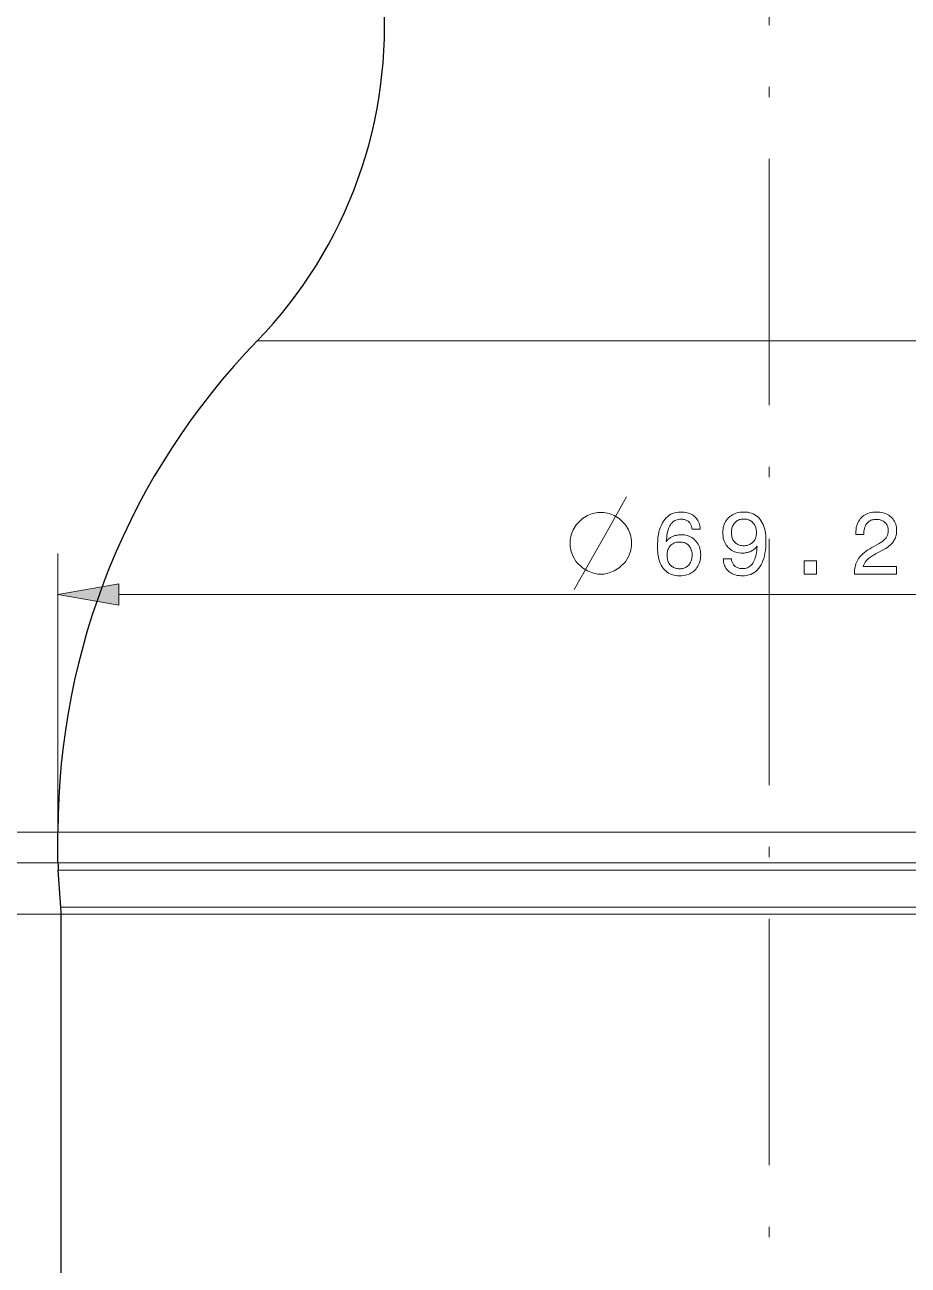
# Model space of a CAD drawing. Extents: x 0 to 297, y 0 to 420.
# Drawn here: x 72.4 to 115.4, y 269.3 to 329.7 of the extents above; entities that cross this region are included whole.
import ezdxf

# ---------------------------------------------------------------- set-up
doc = ezdxf.new("R2010")
doc.units = 0
doc.linetypes.add('DASHDOT', pattern=[18.5, 12, -3, 0.5, -3])

msp = doc.modelspace()

# ---------------------------------------------------------------- linework, layer by layer
at = {"color": 7, "linetype": 'DASHDOT', "lineweight": 13}
msp.add_line((108.657, 378.695), (108.657, 150.381), dxfattribs=at)
at = {"color": 7, "lineweight": 13}
for p, q in [((130.539, 314.322), (83.723, 314.322)), ((76.986, 301.976), (140.327, 301.976)), ((74.032, 290.408), (39.485, 290.408)), ((139.043, 290.408), (74.032, 290.408)), ((74.032, 288.908), (49.457, 288.908)), ((139.043, 288.908), (74.032, 288.908)), ((139.033, 288.56), (74.044, 288.56)), ((74.182, 286.408), (39.485, 286.408)), ((74.182, 286.408), (39.485, 286.408)), ((74.182, 286.408), (49.457, 286.408)), ((74.182, 286.408), (49.457, 286.408)), ((138.922, 286.756), (74.17, 286.756)), ((138.912, 286.408), (74.182, 286.408))]:
    msp.add_line(p, q, dxfattribs=at)
at = {"color": 7, "lineweight": 13, "ltscale": 0.3392}
msp.add_line((74.032, 290.408), (74.032, 303.976), dxfattribs=at)
at = {"color": 7, "lineweight": 30, "ltscale": 0.0375}
msp.add_line((74.032, 288.908), (74.032, 290.408), dxfattribs=at)
at = {"color": 7, "lineweight": 30, "ltscale": 0.045225}
msp.add_line((74.17, 286.756), (74.044, 288.56), dxfattribs=at)
at = {"color": 7, "lineweight": 30}
msp.add_line((74.182, 178.208), (74.182, 286.408), dxfattribs=at)
at = {"color": 7, "lineweight": 13}
msp.add_lwpolyline([(99.158, 302.226), (100.858, 305.226), (101.708, 306.726)], dxfattribs=at)
for points in [[(100.608, 305.976), (100.308, 305.976), (100.058, 305.926), (99.808, 305.826), (99.558, 305.676), (99.258, 305.376), (99.108, 305.126), (99.008, 304.876), (98.958, 304.626), (98.958, 304.326), (99.008, 304.076), (99.108, 303.826), (99.258, 303.576), (99.558, 303.276), (99.808, 303.126), (100.058, 303.026), (100.308, 302.976), (100.608, 302.976), (100.858, 303.026), (101.108, 303.126), (101.358, 303.276), (101.658, 303.576), (101.808, 303.826), (101.908, 304.076), (101.958, 304.326), (101.958, 304.626), (101.908, 304.876), (101.808, 305.126), (101.658, 305.376), (101.358, 305.676), (101.108, 305.826), (100.858, 305.926)], [(105.294, 305.164), (104.898, 305.164), (104.892, 305.21), (104.884, 305.254), (104.874, 305.295), (104.861, 305.334), (104.846, 305.371), (104.828, 305.405), (104.809, 305.438), (104.787, 305.468), (104.762, 305.496), (104.736, 305.522), (104.707, 305.545), (104.676, 305.566), (104.643, 305.585), (104.608, 305.601), (104.571, 305.614), (104.531, 305.625), (104.49, 305.634), (104.447, 305.64), (104.401, 305.644), (104.354, 305.645), (104.29, 305.642), (104.229, 305.634), (104.17, 305.621), (104.115, 305.602), (104.064, 305.578), (104.015, 305.548), (103.969, 305.513), (103.926, 305.472), (103.887, 305.427), (103.85, 305.375), (103.817, 305.319), (103.786, 305.256), (103.758, 305.188), (103.733, 305.115), (103.711, 305.036), (103.692, 304.951), (103.676, 304.861), (103.663, 304.765), (103.653, 304.664), (103.646, 304.557), (103.671, 304.589), (103.698, 304.619), (103.727, 304.648), (103.756, 304.675), (103.786, 304.7), (103.817, 304.724), (103.85, 304.746), (103.884, 304.767), (103.919, 304.786), (103.954, 304.804), (103.991, 304.82), (104.029, 304.834), (104.068, 304.847), (104.107, 304.858), (104.148, 304.867), (104.189, 304.875), (104.231, 304.881), (104.274, 304.885), (104.318, 304.887), (104.362, 304.888), (104.446, 304.886), (104.526, 304.877), (104.603, 304.864), (104.677, 304.845), (104.748, 304.82), (104.816, 304.79), (104.88, 304.755), (104.941, 304.714), (104.999, 304.667), (105.054, 304.615), (105.104, 304.559), (105.15, 304.499), (105.189, 304.436), (105.224, 304.369), (105.253, 304.299), (105.277, 304.225), (105.296, 304.148), (105.309, 304.067), (105.317, 303.983), (105.32, 303.895), (105.317, 303.808), (105.308, 303.723), (105.294, 303.642), (105.274, 303.565), (105.249, 303.49), (105.218, 303.419), (105.182, 303.352), (105.139, 303.288), (105.092, 303.227), (105.038, 303.169), (104.98, 303.116), (104.919, 303.068), (104.854, 303.027), (104.785, 302.99), (104.713, 302.96), (104.638, 302.934), (104.559, 302.915), (104.476, 302.901), (104.391, 302.893), (104.301, 302.89), (104.198, 302.893), (104.1, 302.904), (104.007, 302.923), (103.919, 302.948), (103.836, 302.981), (103.758, 303.021), (103.684, 303.068), (103.616, 303.123), (103.552, 303.185), (103.494, 303.254), (103.441, 303.331), (103.393, 303.413), (103.351, 303.502), (103.314, 303.598), (103.284, 303.7), (103.258, 303.808), (103.239, 303.923), (103.225, 304.044), (103.216, 304.172), (103.213, 304.306), (103.216, 304.464), (103.225, 304.614), (103.24, 304.757), (103.261, 304.893), (103.288, 305.021), (103.321, 305.142), (103.36, 305.256), (103.404, 305.362), (103.455, 305.461), (103.512, 305.553), (103.574, 305.637), (103.641, 305.712), (103.712, 305.779), (103.789, 305.836), (103.87, 305.885), (103.956, 305.924), (104.047, 305.955), (104.142, 305.977), (104.243, 305.991), (104.348, 305.995), (104.431, 305.993), (104.512, 305.986), (104.588, 305.976), (104.661, 305.96), (104.731, 305.941), (104.796, 305.917), (104.858, 305.889), (104.917, 305.856), (104.972, 305.819), (105.023, 305.778), (105.071, 305.733), (105.113, 305.684), (105.152, 305.632), (105.186, 305.576), (105.215, 305.516), (105.24, 305.453), (105.26, 305.386), (105.276, 305.316), (105.287, 305.242)], [(106.42, 303.718), (106.816, 303.718), (106.82, 303.674), (106.826, 303.632), (106.835, 303.592), (106.846, 303.554), (106.86, 303.517), (106.876, 303.483), (106.896, 303.451), (106.918, 303.421), (106.942, 303.392), (106.969, 303.366), (106.999, 303.342), (107.03, 303.321), (107.064, 303.302), (107.099, 303.285), (107.137, 303.271), (107.177, 303.26), (107.219, 303.251), (107.262, 303.245), (107.308, 303.241), (107.356, 303.24), (107.42, 303.242), (107.481, 303.25), (107.54, 303.264), (107.595, 303.283), (107.646, 303.307), (107.695, 303.336), (107.741, 303.371), (107.784, 303.412), (107.823, 303.457), (107.86, 303.508), (107.893, 303.565), (107.924, 303.627), (107.952, 303.695), (107.977, 303.769), (107.999, 303.848), (108.018, 303.932), (108.034, 304.023), (108.047, 304.119), (108.057, 304.22), (108.064, 304.328), (108.039, 304.295), (108.012, 304.265), (107.984, 304.236), (107.954, 304.209), (107.924, 304.183), (107.893, 304.159), (107.86, 304.137), (107.827, 304.116), (107.792, 304.096), (107.757, 304.079), (107.72, 304.063), (107.682, 304.048), (107.644, 304.036), (107.605, 304.025), (107.565, 304.016), (107.524, 304.008), (107.482, 304.002), (107.44, 303.998), (107.396, 303.995), (107.352, 303.994), (107.268, 303.997), (107.188, 304.005), (107.111, 304.019), (107.037, 304.038), (106.966, 304.063), (106.898, 304.093), (106.834, 304.128), (106.773, 304.169), (106.715, 304.216), (106.66, 304.267), (106.61, 304.324), (106.565, 304.384), (106.525, 304.447), (106.49, 304.514), (106.461, 304.584), (106.437, 304.658), (106.419, 304.735), (106.405, 304.816), (106.397, 304.9), (106.395, 304.987), (106.398, 305.076), (106.406, 305.16), (106.42, 305.242), (106.44, 305.319), (106.465, 305.394), (106.496, 305.465), (106.533, 305.533), (106.575, 305.597), (106.623, 305.658), (106.676, 305.716), (106.734, 305.769), (106.796, 305.816), (106.861, 305.858), (106.929, 305.895), (107.001, 305.925), (107.077, 305.95), (107.155, 305.97), (107.238, 305.984), (107.324, 305.992), (107.413, 305.995), (107.516, 305.991), (107.613, 305.981), (107.706, 305.962), (107.794, 305.937), (107.877, 305.904), (107.954, 305.864), (108.028, 305.816), (108.096, 305.762), (108.159, 305.7), (108.217, 305.63), (108.27, 305.554), (108.318, 305.472), (108.36, 305.383), (108.396, 305.287), (108.427, 305.185), (108.452, 305.077), (108.471, 304.962), (108.485, 304.84), (108.494, 304.713), (108.497, 304.578), (108.494, 304.42), (108.485, 304.269), (108.47, 304.125), (108.449, 303.989), (108.422, 303.86), (108.39, 303.739), (108.351, 303.625), (108.306, 303.519), (108.256, 303.42), (108.199, 303.328), (108.137, 303.245), (108.07, 303.17), (107.998, 303.105), (107.921, 303.048), (107.839, 302.999), (107.752, 302.96), (107.659, 302.929), (107.562, 302.907), (107.459, 302.894), (107.352, 302.89), (107.268, 302.892), (107.188, 302.899), (107.112, 302.91), (107.039, 302.926), (106.969, 302.946), (106.903, 302.971), (106.84, 303), (106.781, 303.034), (106.725, 303.072), (106.673, 303.115), (106.625, 303.162), (106.582, 303.212), (106.544, 303.264), (106.511, 303.32), (106.483, 303.379), (106.46, 303.441), (106.443, 303.505), (106.43, 303.573), (106.423, 303.644)], [(106.812, 304.992), (106.814, 304.935), (106.819, 304.88), (106.827, 304.828), (106.838, 304.778), (106.852, 304.73), (106.87, 304.685), (106.891, 304.642), (106.915, 304.601), (106.943, 304.563), (106.973, 304.527), (107.007, 304.494), (107.042, 304.464), (107.08, 304.438), (107.119, 304.415), (107.161, 304.396), (107.205, 304.381), (107.25, 304.368), (107.298, 304.36), (107.348, 304.355), (107.4, 304.353), (107.458, 304.355), (107.513, 304.36), (107.566, 304.368), (107.616, 304.38), (107.664, 304.396), (107.709, 304.415), (107.751, 304.437), (107.791, 304.463), (107.828, 304.492), (107.863, 304.525), (107.895, 304.56), (107.923, 304.598), (107.949, 304.639), (107.97, 304.682), (107.989, 304.728), (108.004, 304.777), (108.016, 304.828), (108.024, 304.881), (108.029, 304.937), (108.031, 304.996), (108.029, 305.055), (108.024, 305.112), (108.016, 305.166), (108.004, 305.217), (107.989, 305.266), (107.97, 305.313), (107.949, 305.357), (107.923, 305.399), (107.895, 305.439), (107.863, 305.475), (107.828, 305.509), (107.791, 305.54), (107.752, 305.566), (107.711, 305.589), (107.667, 305.609), (107.621, 305.625), (107.572, 305.638), (107.521, 305.646), (107.468, 305.652), (107.413, 305.654), (107.36, 305.652), (107.309, 305.646), (107.26, 305.637), (107.214, 305.624), (107.169, 305.608), (107.127, 305.588), (107.086, 305.564), (107.048, 305.537), (107.012, 305.506), (106.978, 305.471), (106.946, 305.434), (106.918, 305.394), (106.893, 305.351), (106.872, 305.307), (106.854, 305.26), (106.839, 305.211), (106.827, 305.16), (106.819, 305.106), (106.814, 305.05)], [(112.799, 302.976), (112.799, 302.989), (112.802, 303.076), (112.808, 303.161), (112.818, 303.243), (112.833, 303.321), (112.851, 303.397), (112.874, 303.47), (112.901, 303.54), (112.932, 303.607), (112.967, 303.671), (113.006, 303.732), (113.051, 303.792), (113.102, 303.851), (113.16, 303.91), (113.225, 303.97), (113.296, 304.029), (113.374, 304.088), (113.459, 304.147), (113.55, 304.206), (113.648, 304.265), (113.752, 304.323), (114.008, 304.462), (114.052, 304.488), (114.094, 304.513), (114.134, 304.54), (114.171, 304.567), (114.206, 304.594), (114.238, 304.623), (114.268, 304.652), (114.296, 304.681), (114.32, 304.711), (114.343, 304.742), (114.363, 304.773), (114.381, 304.806), (114.396, 304.84), (114.41, 304.874), (114.422, 304.91), (114.431, 304.947), (114.439, 304.985), (114.444, 305.024), (114.447, 305.064), (114.448, 305.105), (114.446, 305.152), (114.442, 305.197), (114.433, 305.24), (114.422, 305.281), (114.407, 305.321), (114.389, 305.358), (114.368, 305.394), (114.344, 305.428), (114.316, 305.46), (114.285, 305.49), (114.251, 305.518), (114.215, 305.543), (114.177, 305.565), (114.136, 305.584), (114.094, 305.6), (114.049, 305.613), (114.002, 305.624), (113.952, 305.631), (113.901, 305.635), (113.847, 305.637), (113.794, 305.635), (113.743, 305.629), (113.694, 305.62), (113.648, 305.607), (113.604, 305.59), (113.562, 305.57), (113.523, 305.546), (113.486, 305.518), (113.451, 305.486), (113.418, 305.451), (113.388, 305.413), (113.362, 305.371), (113.338, 305.327), (113.318, 305.281), (113.3, 305.231), (113.286, 305.178), (113.275, 305.123), (113.267, 305.065), (113.263, 305.005), (113.261, 304.941), (113.261, 304.905), (112.869, 304.905), (112.869, 304.966), (112.872, 305.059), (112.88, 305.148), (112.893, 305.233), (112.912, 305.314), (112.937, 305.391), (112.966, 305.465), (113.001, 305.534), (113.042, 305.599), (113.088, 305.66), (113.139, 305.718), (113.195, 305.771), (113.255, 305.818), (113.318, 305.859), (113.385, 305.895), (113.457, 305.926), (113.532, 305.951), (113.611, 305.97), (113.693, 305.984), (113.78, 305.992), (113.87, 305.995), (113.957, 305.993), (114.041, 305.985), (114.121, 305.973), (114.197, 305.956), (114.271, 305.933), (114.341, 305.906), (114.407, 305.874), (114.47, 305.837), (114.53, 305.795), (114.586, 305.748), (114.638, 305.698), (114.684, 305.644), (114.725, 305.587), (114.761, 305.527), (114.791, 305.463), (114.816, 305.397), (114.835, 305.328), (114.848, 305.255), (114.856, 305.18), (114.859, 305.101), (114.858, 305.04), (114.853, 304.98), (114.845, 304.922), (114.834, 304.866), (114.819, 304.811), (114.802, 304.757), (114.781, 304.705), (114.757, 304.655), (114.729, 304.606), (114.699, 304.558), (114.665, 304.512), (114.628, 304.468), (114.588, 304.424), (114.544, 304.382), (114.497, 304.341), (114.446, 304.301), (114.392, 304.263), (114.335, 304.225), (114.274, 304.189), (114.21, 304.155), (113.957, 304.026), (113.887, 303.989), (113.821, 303.952), (113.759, 303.917), (113.701, 303.882), (113.647, 303.847), (113.598, 303.814), (113.552, 303.781), (113.51, 303.749), (113.473, 303.717), (113.439, 303.687), (113.409, 303.656), (113.381, 303.624), (113.355, 303.592), (113.331, 303.559), (113.309, 303.526), (113.289, 303.492), (113.272, 303.457), (113.256, 303.421), (113.243, 303.384), (113.232, 303.347), (114.859, 303.347), (114.859, 302.976)], [(104.902, 303.891), (104.9, 303.949), (104.896, 304.004), (104.887, 304.056), (104.876, 304.107), (104.862, 304.155), (104.844, 304.2), (104.823, 304.244), (104.798, 304.284), (104.771, 304.323), (104.74, 304.359), (104.706, 304.392), (104.671, 304.422), (104.633, 304.448), (104.594, 304.471), (104.552, 304.49), (104.509, 304.506), (104.463, 304.518), (104.415, 304.527), (104.366, 304.532), (104.314, 304.534), (104.256, 304.532), (104.201, 304.527), (104.148, 304.519), (104.098, 304.506), (104.051, 304.491), (104.006, 304.472), (103.963, 304.449), (103.923, 304.423), (103.886, 304.394), (103.851, 304.361), (103.819, 304.325), (103.791, 304.287), (103.766, 304.246), (103.744, 304.202), (103.725, 304.156), (103.71, 304.108), (103.699, 304.056), (103.69, 304.002), (103.685, 303.946), (103.684, 303.887), (103.685, 303.828), (103.69, 303.771), (103.698, 303.717), (103.71, 303.666), (103.725, 303.617), (103.743, 303.57), (103.765, 303.526), (103.789, 303.484), (103.818, 303.445), (103.849, 303.408), (103.883, 303.375), (103.92, 303.345), (103.959, 303.318), (104, 303.295), (104.044, 303.276), (104.09, 303.26), (104.138, 303.247), (104.189, 303.238), (104.242, 303.233), (104.297, 303.231), (104.35, 303.233), (104.401, 303.239), (104.45, 303.248), (104.497, 303.26), (104.541, 303.277), (104.584, 303.297), (104.625, 303.321), (104.663, 303.348), (104.7, 303.379), (104.734, 303.414), (104.766, 303.451), (104.795, 303.491), (104.82, 303.533), (104.842, 303.578), (104.86, 303.624), (104.875, 303.673), (104.887, 303.724), (104.895, 303.778), (104.9, 303.833)], [(110.356, 302.976), (110.356, 303.619), (110.953, 303.619), (110.953, 302.976)], [(76.986, 302.497), (74.032, 301.976), (76.986, 301.455)]]:
    msp.add_lwpolyline(points, close=True, dxfattribs=at)
at = {"color": 7, "lineweight": 30}
for centre, radius, start, end in [((67.93, 329.637), 22, 315.87945, 4.5966), ((108.382, 290.408), 34.35, 135.87944, 179.99999), ((79.032, 288.908), 5, 180.00013, 183.98728), ((69.182, 286.408), 5, 0.00014, 3.98728)]:
    msp.add_arc(centre, radius, start, end, dxfattribs=at)
at = {"color": 7, "lineweight": 13}
msp.add_solid([(76.986, 302.497), (74.032, 301.976), (76.986, 302.497), (76.986, 301.455)], dxfattribs=at)

doc.saveas('drawing.dxf')
